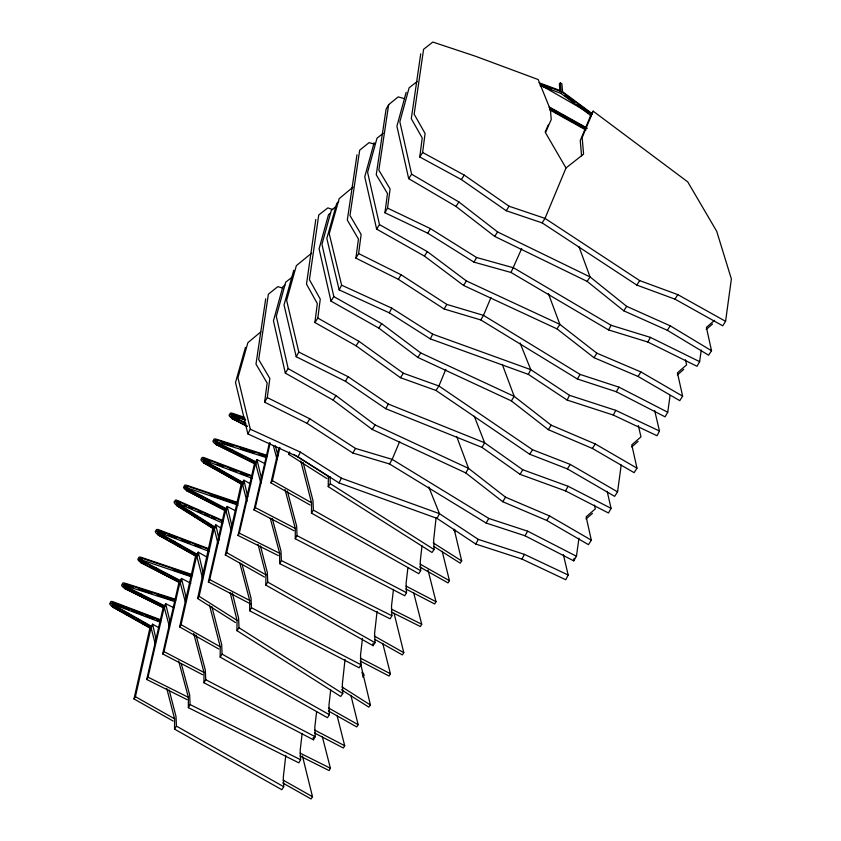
<?xml version="1.0" encoding="UTF-8"?>
<svg xmlns="http://www.w3.org/2000/svg" width="841" height="841" viewBox="0 0 841 841"><rect width="100%" height="100%" fill="white"/><g stroke="black" fill="none" stroke-linecap="round" stroke-linejoin="round"><path stroke-width="1.26" d="M212.72 529.189L197.603 598.487L235.501 622.54M221.372 528.358L215.822 524.837L219.154 539.943M149.74 628.7L133.992 698.934L173.172 721.063M151.58 626.377L150.571 628.427L146.082 625.305M159.422 628.048L152.589 624.201L156.069 639.349M196.279 555.859L196.226 556.416L197.225 554.366L196.279 555.859L183.759 548.795M207.349 557.331L198.245 552.19L203.364 573.667M241.041 484.679L225.293 554.913L264.473 577.042M241.924 483.848L241.872 484.405L242.881 482.356M250.723 484.027L243.901 480.179L247.706 496.589M163.038 608.285L146.712 679.486L187.07 699.638M163.837 607.423L163.774 607.98L164.699 605.877M173.835 607.749L165.635 603.649L170.208 622.414M178.818 583.044L162.681 653.92L202.66 674.734M179.648 582.193L179.585 582.75L180.542 580.658M190.791 583.286L181.498 578.45L186.376 598.529M225.346 510.214L225.293 510.76L226.25 508.679M235.333 510.697L227.207 506.471L232.074 526.55M265.146 463.727L256.936 459.628L261.509 478.382M345.041 659.407L342.361 684.027L342.76 693.583L340.7 696.485L236.931 630.645L237.046 620.364L230.15 592.6M436.069 517.972L433.662 540.006L434.072 549.562L432.001 552.463L328.232 486.624L328.347 476.342L293.709 454.35M285.793 755.344L283.312 777.168L283.722 786.724L281.819 789.72L174.529 729.115L174.602 718.813L166.749 688.432M330.713 689.757L328.968 705.157L329.367 714.713L327.464 717.709L220.174 657.105L220.247 646.803L209.451 605.026M377.094 611.323L374.623 633.147L375.023 642.692L373.12 645.699L265.83 585.094L265.903 574.792L258.05 544.411M422.014 545.735L420.269 561.136L420.668 570.682L418.765 573.688L311.475 513.084L311.548 502.781L300.763 461.005M316.615 711.675L314.818 727.16L315.217 736.716L313.43 739.775L203.953 682.766L203.995 672.443L193.682 633.494M362.471 638.403L360.526 655.181L360.926 664.737L359.139 667.796L249.661 610.776L249.703 600.463L239.727 562.766M407.917 567.654L406.119 583.139L406.518 592.695L404.731 595.754L295.254 538.745L295.307 528.421L284.983 489.473M302.161 733.373L300.195 750.193L300.594 759.749L298.86 762.84L188.342 707.649L188.373 697.326L178.639 661.026M393.462 589.352L391.496 606.172L391.895 615.728L390.161 618.818L279.643 563.628L279.675 553.294L270.276 518.256M621.205 465.02L617.567 491.89L614.634 496.348L567.36 468.879L529.651 454.214L435.974 390.445L400.432 377.693L356.058 345.798L314.891 322.524L317.33 303.58L306.492 284.111L315.806 219.438M314.891 322.524L317.835 318.066L320.263 299.123L309.435 279.664L318.739 214.981L327.864 207.885L332.815 209.63M590.308 115.659L593.157 111.159L687.759 181.898L716.721 231.328L731.376 278.96L725.583 321.315L722.734 325.814L674.945 299.133L636.837 285.099L542.151 222.886L506.219 210.734L461.383 179.575L419.764 156.983L422.235 137.987L411.291 118.697L420.731 53.813M419.764 156.983L422.624 152.484L425.083 133.488L414.15 114.187L423.591 49.304L432.821 42.05L475.323 56.179L538.187 79.548L550.403 109.698L551.244 119.506L545.473 132.689L565.993 167.99L545.01 218.387L542.151 222.886M578.965 538.187L576.442 556.258L573.751 560.852L524.994 535.77L486.098 523.018L389.499 463.959L352.831 453.026L307.07 423.359L264.61 402.166L267.144 383.054L255.99 364.111L265.693 298.807M264.61 402.166L267.301 397.572L269.835 378.461L258.681 359.517L268.374 294.213L277.803 286.634L282.765 288.085M670.088 395.449L667.743 412.237L665.052 416.831L616.295 391.748L577.399 378.997L480.8 319.937L444.132 309.004L398.371 279.338L355.911 258.145L358.445 239.033L347.301 220.09L356.994 154.786M355.911 258.145L358.602 253.551L361.136 234.439L349.982 215.496L359.675 150.192L369.104 142.613L374.066 144.063M701.268 349.993L699.617 361.651L697.021 366.287L647.801 342.014L608.527 329.914L511.002 272.463L473.977 262.14L427.796 233.23L384.926 212.741L387.491 193.567L376.242 174.802L386.061 109.288L388.658 104.662L398.182 96.904L404.437 98.618M384.926 212.741L387.533 208.105L390.098 188.941L378.839 170.166L388.658 104.662M573.751 560.852L574.119 558.277M197.603 598.487L199.149 596.311L214.161 528.232L217.924 543.381M326.802 478.518L288.905 454.466L289.462 451.943M133.992 698.934L135.422 696.684L151.044 627.68L155.301 644.132M218.828 649.052L179.638 626.923L195.396 556.689L198.245 552.19M179.638 626.923L181.067 624.674L196.699 555.67L202.586 578.45M225.293 554.913L226.723 552.663L242.355 483.649L246.928 501.373M310.129 505.031L270.949 482.902L278.76 448.4M270.949 482.902L272.368 480.653L279.895 447.423M162.681 653.92L164.016 651.617L180.037 581.983L185.356 602.082M250.692 603.975L208.379 581.94L224.526 511.065L227.207 506.471M208.379 581.94L209.724 579.638L225.745 510.003L231.401 531.354M293.961 530.713L253.982 509.898L269.414 442.786M253.982 509.898L255.317 507.596L270.171 443.028M146.712 679.486L148.005 677.163L164.216 607.202L169.577 627.228M278.371 555.617L238.014 535.465L254.339 464.264L256.936 459.628M238.014 535.465L239.317 533.141L255.517 463.181L260.889 483.207M406.192 92.258L396.91 126.203L408.684 178.639L455.98 206.434L494.666 236.395L587.134 281.388L623.749 310.802L667.323 330.303L708.595 355.196L711.528 350.739L706.387 327.37L714.566 320.326M374.15 142.686L364.752 176.81L376.631 229.099L424.432 256.095L463.538 285.425L557.005 328.873L594.009 357.677L638.056 376.442L679.77 400.652L682.619 396.153L677.436 372.847L686.624 364.857L685.447 359.811M293.772 270.266L284.037 304.957L296.221 356.731L345.462 381.32L385.725 408.694L482.019 447.401L520.127 474.366L565.509 490.902L608.485 512.999L611.081 508.363L607.17 491.354M245.446 347.407L235.512 382.476L247.874 433.914L297.998 456.863L338.986 482.902L437.026 518.382L475.806 544.074L522.009 559.086L565.751 579.754L568.18 575.034L563.386 554.65M445.825 369.315L438.907 385.987L435.974 390.445M591.255 114.166L580.258 140.573L581.573 155.848M593.157 111.159L582.161 137.567L583.58 154.113L565.993 167.99M399.675 441.514L392.179 459.375L389.499 463.959M490.976 297.493L483.491 315.354L480.8 319.937M521.683 248.631L511.002 272.463M545.147 132.09L548.29 124.899M247.874 433.914L250.303 429.204L237.94 377.756L247.874 342.697L260.773 331.901M654.687 410.629L659.481 431.012L657.052 435.733L613.31 415.065L567.107 400.053L528.327 374.361L430.287 338.87L389.299 312.841L339.175 289.893L341.604 285.173L329.241 233.735L339.175 198.676L353.073 187.049M297.998 456.863L300.426 452.143L250.303 429.204M389.299 312.841L391.738 308.121L341.604 285.173M338.986 482.902L341.414 478.182L439.454 513.662L478.235 539.365L524.437 554.366L568.18 575.034M430.287 338.87L432.716 334.161L530.755 369.641L569.536 395.333L615.738 410.345L659.481 431.012M437.026 518.382L439.454 513.662L428.773 486.992M528.327 374.361L530.755 369.641L520.074 342.97M475.806 544.074L478.235 539.365M567.107 400.053L569.536 395.333M522.009 559.086L524.437 554.366M613.31 415.065L615.738 410.345M124.184 585.525A4.331 1.209 29.3 0 1 124.699 585.609L125.362 585.788L126.224 584.243L175.822 600.043M164.416 608.295L124.689 588.458L125.561 586.913A6.192 1.735 29.3 0 1 122.46 583.612A6.192 1.735 29.3 0 1 125.404 583.328L174.991 599.118M215.496 441.504A4.331 1.209 29.3 0 1 216 441.588L216.663 441.767L217.525 440.221L267.123 456.022M255.717 464.274L215.99 444.437L216.862 442.892A6.192 1.735 29.3 0 1 213.772 439.591A6.192 1.735 29.3 0 1 216.715 439.307L267.533 455.496M296.221 356.731L298.818 352.095L286.634 300.321L296.368 265.63L311.559 253.215M164.594 605.499L165.635 603.649M427.796 233.23L430.392 228.594L476.584 257.504L513.609 267.827L611.123 325.288L650.398 337.388L699.617 361.651M345.462 381.32L348.058 376.684L298.818 352.095M188.342 707.649L190.077 704.558L189.677 695.002L181.288 663.717M279.643 563.628L281.378 560.537L280.978 550.981L272.253 518.434M385.725 408.694L388.332 404.058L484.626 442.776L522.734 469.73L568.117 486.266L611.081 508.363M473.977 262.14L476.584 257.504M482.019 447.401L484.626 442.776L474.282 416.211M322.355 736.748L330.418 768.253L329.115 770.566L299.932 755.996M413.656 592.726L421.719 624.232L420.416 626.545L391.233 611.975M520.127 474.366L522.734 469.73M608.527 329.914L611.123 325.288M647.801 342.014L650.398 337.388M565.509 490.902L568.117 486.266M140.878 559.738L141.53 559.927L142.423 558.403L192.116 575.212M192.536 574.697L141.614 557.467A6.192 1.714 30.3 0 0 138.702 557.699A6.192 1.714 30.3 0 0 141.761 561.052L140.868 562.587L180.468 583.202M186.082 487.664A4.331 1.198 30.3 0 1 186.586 487.759L187.238 487.948L188.132 486.424L237.824 503.233M226.176 511.223L186.576 490.597L187.469 489.073A6.192 1.714 30.3 0 1 184.41 485.72A6.192 1.714 30.3 0 1 187.322 485.488L237.004 502.298M231.674 415.622A4.331 1.198 30.3 0 1 232.179 415.717L232.831 415.906L233.724 414.382L244.91 418.166M247.317 426.45L232.169 418.566L233.073 417.031A6.192 1.714 30.3 0 1 230.003 413.677A6.192 1.714 30.3 0 1 232.915 413.446L244.1 417.231M180.426 580.29L181.498 578.45M307.07 423.359L309.761 418.776L355.512 448.432L392.179 459.375L488.779 518.434L527.685 531.186L576.442 556.258M398.371 279.338L401.062 274.744L446.813 304.41L483.491 315.354L580.08 374.413L618.987 387.165L667.743 412.237M203.953 682.766L205.74 679.696L205.341 670.151L196.027 634.966M249.661 610.776L251.448 607.717L251.049 598.161L242.061 564.237M295.254 538.745L297.041 535.675L296.642 526.119L287.328 490.944M352.831 453.026L355.512 448.432M444.132 309.004L446.813 304.41M337.031 715.355L344.705 745.715L343.359 748.006L314.45 732.953M382.739 643.376L390.413 673.736L389.068 676.027L360.158 660.973M428.016 570.072L436.006 601.693L434.66 603.985L405.751 588.931M486.098 523.018L488.779 518.434M577.399 378.997L580.08 374.413M524.994 535.77L527.685 531.186M616.295 391.748L618.987 387.165M112.137 604.048A4.331 1.177 32.4 0 1 112.631 604.153L113.272 604.364L114.218 602.871L160.473 620.395M157.793 532.038A4.331 1.177 32.4 0 1 158.287 532.143L158.928 532.353L159.874 530.86L208.557 549.31M203.038 459.995A4.331 1.177 32.4 0 1 203.942 460.132L204.573 460.342L205.53 458.85L251.774 476.374M160.894 619.901L113.43 601.914A6.192 1.671 32.4 0 0 110.57 602.051A6.192 1.671 32.4 0 0 113.577 605.488L112.631 606.992L151.433 628.91M208.978 548.805L159.075 529.904A6.192 1.671 32.4 0 0 156.226 530.03A6.192 1.671 32.4 0 0 159.233 533.478L158.276 534.981L195.942 556.258M252.195 475.88L204.731 457.893A6.192 1.671 32.4 0 0 201.872 458.019A6.192 1.671 32.4 0 0 204.878 461.467L203.932 462.97L242.734 484.889M594.44 505.094L595.323 508.879L586.135 516.868L591.318 540.174L588.469 544.674L546.755 520.463L502.708 501.699L465.704 472.894L372.237 429.446L333.131 400.116L285.33 373.12L288.179 368.621L276.3 316.332L285.698 282.208L291.827 277.362M638.319 425.514L640.968 436.868L631.78 444.857L636.973 468.164L634.114 472.663L592.4 448.453L548.353 429.688L511.349 400.884L417.882 357.436L378.786 328.106L330.976 301.11L333.835 296.61L321.956 244.321L331.354 210.197L336.463 206.161M376.631 229.099L379.48 224.6L367.601 172.31L376.999 138.187L383.139 133.341M151.454 625.998L152.589 624.201M242.755 481.977L243.901 480.179M461.383 179.575L464.232 175.075L509.078 206.234L545.01 218.387L639.686 280.6L677.804 294.634L725.583 321.315M333.131 400.116L335.98 395.617L288.179 368.621M378.786 328.106L381.635 323.606L333.835 296.61M424.432 256.095L427.291 251.596L379.48 224.6M592.064 113.567L562.576 91.753L561.893 83.774L560.316 82.891L559.37 84.394L559.948 91.227M540.143 85.666L560.884 93.34L561.83 91.837L592.369 114.439M174.529 729.115L176.431 726.119L176.021 716.564L169.157 689.977M220.174 657.105L222.077 654.109L221.677 644.553L211.869 606.582M265.83 585.094L267.732 582.098L267.333 572.542L260.458 545.956M311.475 513.084L313.378 510.088L312.978 500.532L303.17 462.561M506.219 210.734L509.078 206.234M372.237 429.446L375.086 424.947L468.553 468.395L505.557 497.199L549.604 515.964L591.318 540.174M417.882 357.436L420.742 352.936L514.208 396.384L551.212 425.189L595.26 443.953L636.973 468.164M463.538 285.425L466.387 280.926L559.854 324.374L596.858 353.178L640.905 371.943L682.619 396.153M465.704 472.894L468.553 468.395L456.652 436.447M511.349 400.884L514.208 396.384L502.308 364.437M557.005 328.873L559.854 324.374L548.416 293.656M302.434 755.943L312.495 796.7L311.065 798.95L282.734 782.95M350.918 695.391L358.14 724.69L356.721 726.939L328.379 710.939M394.051 613.194L403.796 652.679L402.366 654.929L375.17 639.559M442.219 551.37L449.441 580.668L448.022 582.918L419.68 566.908M636.837 285.099L639.686 280.6M502.708 501.699L505.557 497.199M548.353 429.688L551.212 425.189M594.009 357.677L596.858 353.178M674.945 299.133L677.804 294.634M546.755 520.463L549.604 515.964M592.4 448.453L595.26 443.953M638.056 376.442L640.905 371.943M408.684 178.639L411.617 174.192L399.843 121.745L409.125 87.8L417.21 81.482M356.058 345.798L359.002 341.351L403.365 373.236L438.907 385.987L532.584 449.756L570.293 464.432L617.567 491.89M455.98 206.434L458.913 201.977L411.617 174.192M400.432 377.693L403.365 373.236M494.666 236.395L497.599 231.948L590.067 276.941L626.682 306.355L670.256 325.845L711.528 350.739M587.134 281.388L590.067 276.941L578.913 246.529M623.749 310.802L626.682 306.355M529.651 454.214L532.584 449.756M567.36 468.879L570.293 464.432M667.323 330.303L670.256 325.845M180.878 580.837L142.203 560.695L140.868 562.587L180.668 582.866M176.946 502.844L177.567 503.086L178.597 501.635L222.644 521.147M214.476 529.494L176.946 505.672L177.977 504.222A6.192 1.619 35.4 0 1 175.065 500.637A6.192 1.619 35.4 0 1 177.829 500.637L223.065 520.674M214.581 526.582L215.822 524.837M288.905 454.466L289.945 453.015M328.232 486.624L330.303 483.712L329.998 476.553M236.931 630.645L239.002 627.743L238.602 618.188L232.326 592.947M454.182 529.241L461.709 560.968L460.164 563.144L433.861 546.45M360.474 663.118L370.408 704.989L368.863 707.165L341.457 689.778M243.207 482.534L205.309 461.131L203.932 462.97L242.944 484.563M197.561 554.545L159.653 533.141L158.276 534.981L197.299 556.574M151.906 626.556L114.008 605.152L112.631 606.992L151.643 628.584M677.341 374.949L683.765 369.357M631.686 446.96L638.119 441.367M586.03 518.971L592.463 513.388M706.177 329.472L712.537 323.995M338.734 201.724L336.747 203.385L326.813 238.455L339.175 289.893M330.545 213.088L328.495 214.697L319.096 248.82L330.976 301.11M284.889 285.099L282.849 286.707L273.451 320.841L285.33 373.12M217.525 440.221L216.873 440.043A4.331 1.209 29.3 0 0 216.967 442.282L256.347 462.024M126.224 584.243L125.572 584.064A4.331 1.209 29.3 0 0 125.666 586.303L165.036 606.046M233.724 414.382L233.083 414.192A4.331 1.198 30.3 0 0 233.167 416.421L245.667 423.012M188.132 486.424L187.48 486.235A4.331 1.198 30.3 0 0 187.575 488.463L226.576 508.858M142.423 558.403L141.772 558.214A4.331 1.198 30.3 0 0 141.866 560.453L142.203 560.695M222.045 442.829L233.199 446.382M240.642 448.747L254.276 453.089M259.228 454.666L265.43 456.642M216.663 441.767L266.261 457.567M127.023 585.662L133.214 587.638M138.176 589.215L151.811 593.557M156.773 595.134L172.889 600.274M125.362 585.788L174.949 601.588M205.53 458.85L204.889 458.629A4.331 1.177 32.4 0 0 204.983 460.868L205.309 461.131M159.874 530.86L159.233 530.639A4.331 1.177 32.4 0 0 159.327 532.879L159.653 533.141M114.218 602.871L113.588 602.661A4.331 1.177 32.4 0 0 113.682 604.889L114.008 605.152M234.502 415.822L245.688 419.596M232.831 415.906L245.257 420.111M210.029 495.002L236.111 503.822M187.238 487.948L238.171 505.178M173.015 569.925L191.643 576.222M141.53 559.927L191.212 576.737M214.266 440.495A6.192 1.735 29.3 0 0 215.99 444.437L222.045 446.539M229.299 449.062L232.925 450.324M122.366 584.516A6.192 1.735 29.3 0 0 124.689 588.458L129.535 590.14M135.58 592.243L141.624 594.356M229.866 414.581A6.192 1.714 30.3 0 0 232.169 418.566L236.973 420.321M184.862 486.634A6.192 1.714 30.3 0 0 186.576 490.597L192.578 492.805M199.79 495.454L203.385 496.779M145.672 564.343L140.868 562.587A6.192 1.714 30.3 0 1 139.154 558.624M150.476 566.109L157.677 568.758M539.039 82.744L561 90.87L560.316 82.891M539.869 83.711L561.83 91.837M540.521 85.141L551.507 89.209M203.785 459.386L209.861 461.698M217.167 464.463L223.254 466.766M229.341 469.078L236.636 471.843M240.284 473.22L247.59 475.995M204.573 460.342L252.048 478.34M159.348 531.859L165.435 534.172M167.864 535.086L176.379 538.314M181.246 540.164L189.772 543.391M194.639 545.231L200.726 547.544M158.928 532.353L208.831 551.265M114.912 604.332L129.514 609.872M131.953 610.787L142.896 614.939M145.335 615.864L153.85 619.092M156.289 620.017L159.937 621.394M113.272 604.364L160.736 622.361M178.597 501.635L177.987 501.394A4.331 1.135 35.4 0 0 178.071 503.633L215.201 527.265M211.028 465.851L203.932 462.97A6.192 1.671 32.4 0 1 201.251 459.007M215.748 467.775L220.479 469.699M163.007 536.905L158.276 534.981A6.192 1.671 32.4 0 1 156.016 530.934M170.103 539.785L174.823 541.709M117.351 608.916L112.631 606.992A6.192 1.671 32.4 0 1 110.371 602.944M125.635 612.28L129.178 613.72M177.987 502.613L180.363 503.675M183.937 505.252L186.324 506.314M188.699 507.365L192.274 508.942M198.224 511.58L201.798 513.168M204.174 514.219L208.936 516.321M211.312 517.383L214.886 518.96M177.567 503.086L222.802 523.123M175.317 501.583A6.192 1.619 35.4 0 0 176.946 505.672L181.551 507.827M188.458 511.055L193.062 513.21M387.533 208.105L430.392 228.594M215.99 444.437L255.906 463.938M124.689 588.458L164.605 607.959M358.602 253.551L401.062 274.744M267.301 397.572L309.761 418.776M216.862 442.892L256.579 462.729M217.609 444.658L219.953 445.825M222.297 447.002L231.685 451.691M234.029 452.857L243.417 457.546M249.283 460.479L255.149 463.402M239.317 533.141L279.675 553.294M391.359 609.073L421.719 624.232M281.378 560.537L391.895 615.728M125.561 586.913L165.278 606.75M125.13 588.09L145.072 598.056M147.427 599.223L156.815 603.912M159.159 605.078L163.848 607.423M148.005 677.163L188.373 697.326M300.058 753.094L330.418 768.253M190.077 704.558L300.594 759.749M232.169 418.566L247.391 426.313M186.576 490.597L226.376 510.886M233.073 417.031L245.877 423.706M238.424 421.225L232.274 417.956A4.331 1.198 30.3 0 1 231.002 416.694M244.226 424.253L246.56 425.462M255.317 507.596L295.307 528.421M405.94 586.03L436.006 601.693M297.041 535.675L406.518 592.695M187.469 489.073L227.07 509.699M188.174 490.85L190.497 492.059M192.82 493.268L198.634 496.295M205.603 499.932L219.554 507.197M209.724 579.638L249.703 600.463M360.337 658.072L390.413 673.736M251.448 607.717L360.926 664.737M141.761 561.052L181.362 581.678M141.309 562.23L143.632 563.438M149.446 566.466L151.769 567.675M154.092 568.884L164.552 574.329M170.366 577.357L176.168 580.385M164.016 651.617L203.995 672.443M314.629 730.051L344.705 745.715M205.74 679.696L315.217 736.716M422.624 152.484L464.232 175.075M549.268 106.965L587.029 128.032M549.247 107.532L586.902 128.547M555.291 112.347L557.583 113.63M559.875 114.912L572.479 121.945M574.771 123.228L581.646 127.065M549.446 109.677L585.956 130.05M317.835 318.066L359.002 341.351M272.368 480.653L311.548 502.781M419.974 564.027L449.441 580.668M313.378 510.088L420.668 570.682M204.878 461.467L243.69 483.396M206.634 463.917L219.165 470.992M221.446 472.274L223.717 473.567M225.998 474.85L238.529 481.925M226.723 552.663L265.903 574.792M374.329 636.038L403.796 652.679M267.732 582.098L375.023 642.692M159.233 533.478L198.034 555.407M162.124 536.569L158.381 534.382M164.405 537.862L166.676 539.144M170.092 541.078L181.488 547.512M181.067 624.674L220.247 646.803M328.673 708.048L358.14 724.69M222.077 654.109L329.367 714.713M113.577 605.488L151.243 626.766M116.468 608.579L119.885 610.513M122.166 611.796L124.447 613.089M126.718 614.372L133.561 618.23M135.832 619.523L139.249 621.446M141.53 622.739L143.811 624.022M135.422 696.684L174.602 718.813M283.028 780.059L312.495 796.7M176.431 726.119L283.722 786.724M550.088 108.647L585.273 128.684M540.774 85.13L585.651 110.938M176.946 505.672L213.593 528.484M433.21 542.887L461.709 560.968M330.303 483.712L434.072 549.562M177.977 504.222L215.517 528.043M179.575 506.766L197.32 518.014M199.538 519.423L203.964 522.24M207.296 524.353L213.95 528.568M199.149 596.311L237.046 620.364M341.909 686.908L370.408 704.989M239.002 627.743L342.76 693.583M391.738 308.121L432.716 334.161M300.426 452.143L341.414 478.182M348.058 376.684L388.332 404.058M564.784 95.59L574.266 102.602M577.42 104.936L589.005 113.503M560.884 93.34L591.423 115.942M427.291 251.596L466.387 280.926M381.635 323.606L420.742 352.936M335.98 395.617L375.086 424.947M458.913 201.977L497.599 231.948M113.051 606.655L112.726 606.393A4.331 1.177 32.4 0 1 112.221 605.93M177.356 505.357L177.041 505.084A4.331 1.135 35.4 0 1 176.137 504.137M275.343 445.719L278.003 455.769M273.336 445.499L276.994 459.323M373.015 643.312L373.12 645.699M313.325 737.389L313.43 739.775M124.794 587.848A4.331 1.209 29.3 0 1 124.268 587.417M123.837 586.997A4.331 1.209 29.3 0 1 123.511 586.608M362.797 675.691A6.192 1.714 30.3 0 1 362.849 677.142M140.973 561.977A4.331 1.198 30.3 0 1 140.447 561.536M140.026 561.115A4.331 1.198 30.3 0 1 139.501 560.369M139.963 559.633A4.331 1.198 30.3 0 1 140.373 559.643M361.872 672.358A6.192 1.714 30.3 0 1 362.734 675.691M362.187 673.588A4.331 1.198 30.3 0 1 362.387 673.935M186.155 489.557A4.331 1.198 30.3 0 1 185.724 489.126M185.409 488.737A4.331 1.198 30.3 0 1 185.136 488.095M157.866 533.919A4.331 1.177 32.4 0 1 157.446 533.478M204.027 462.371A4.331 1.177 32.4 0 1 203.522 461.909M215.569 443.396A4.331 1.209 29.3 0 1 215.138 442.976M454.539 529.578A6.192 1.714 30.3 0 1 454.624 531.68M453.688 529.914A4.331 1.198 30.3 0 1 453.709 530.429M213.698 528.411L213.646 528.957L214.728 526.96L213.698 528.411M255.138 463.402L255.086 463.948L256 461.856L255.138 463.402"/></g></svg>
